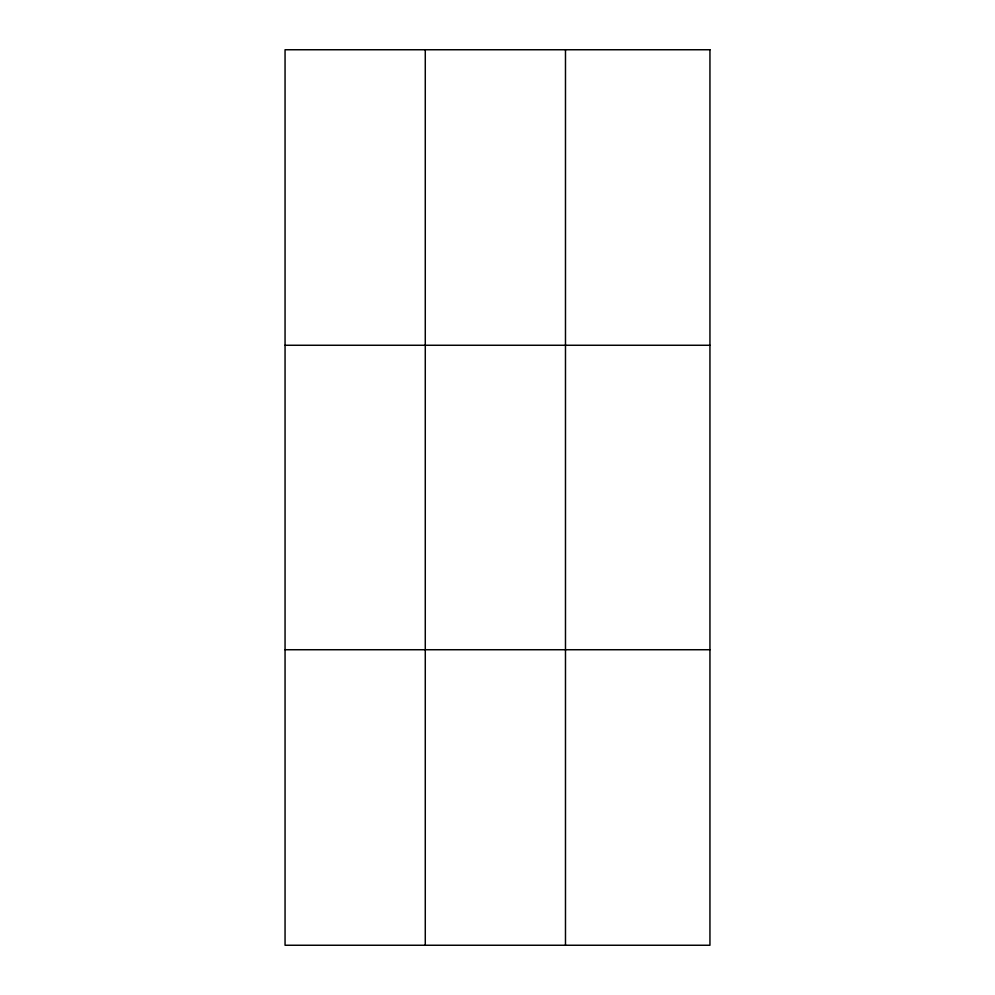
<?xml version="1.0" encoding="UTF-8"?>
<svg xmlns="http://www.w3.org/2000/svg" width="995" height="995" viewBox="0 0 995 995"><rect width="100%" height="100%" fill="white"/><g stroke="black" fill="none" stroke-linecap="round" stroke-linejoin="round"><path stroke-width="1.49" d="M425.275 49.75L425.275 945.25M565.483 49.75L565.483 945.25M285.055 345.265L709.945 345.265M285.055 649.735L709.945 649.735M709.945 49.75L709.945 945.25L285.055 945.25L285.055 49.75L709.945 49.75"/></g></svg>
